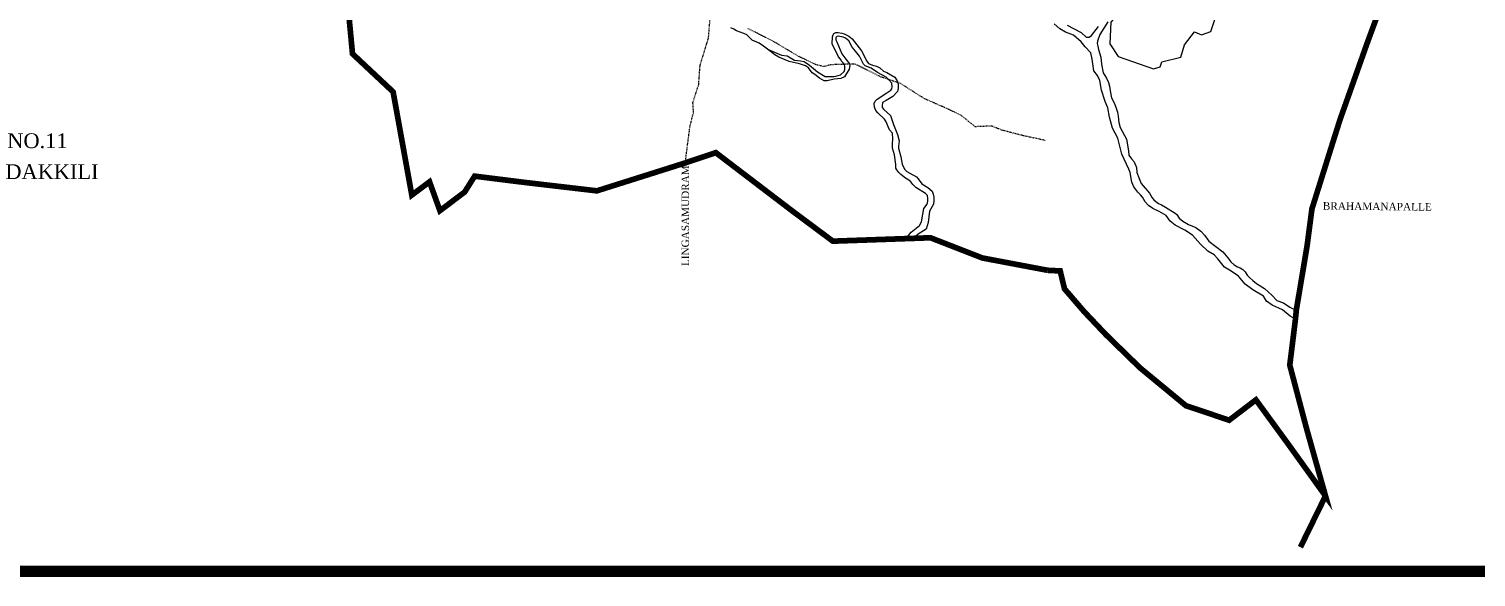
# Model space of a CAD drawing. Header units: millimetres. Extents: x 2008 to 2604, y -712 to -290.
# Drawn here: x 2207.5 to 2462.2, y -712.3 to -615.9 of the extents above; entities that cross this region are included whole.
import ezdxf

# ---------------------------------------------------------------- set-up
doc = ezdxf.new("R2010")
doc.units = ezdxf.units.MM
doc.header["$MEASUREMENT"] = 0
doc.linetypes.add('ACAD_ISO07W100', pattern=[3, 0, -3])
for name, color, linetype in [('FOOTPATH', 6, 'ACAD_ISO07W100'), ('NALA', 4, 'Continuous'), ('SURVEY_BND', 7, 'Continuous'), ('TEXT', 7, 'Continuous'), ('VILL_BOUNDARY', 7, 'Continuous')]:
    doc.layers.add(name, color=color, linetype=linetype)
doc.styles.get("Standard").update_dxf_attribs({"font": 'TIMES.TTF'})

msp = doc.modelspace()

# ---------------------------------------------------------------- linework, layer by layer
at = {"layer": 'FOOTPATH', "ltscale": 0.01}
for points in [[(2323.05, -639.49), (2323.87, -633.15), (2324.5, -630.62), (2324.4, -628.86), (2325.42, -625.7), (2325.66, -622.36), (2327.14, -617.58), (2327.57, -612.23)], [(2386.41, -635.53), (2382.65, -634.74), (2378.73, -633.71), (2376.99, -633.01), (2374.1, -633.13), (2371.58, -631.11), (2368.98, -629.87), (2365.18, -628.22), (2360.96, -625.54), (2357.39, -624.33), (2352.93, -622.1), (2348.63, -622.23), (2347.48, -622.56), (2346.07, -622.23), (2342.81, -620.66), (2338.6, -618.14), (2334.09, -615.87)]]:
    msp.add_lwpolyline(points, dxfattribs=at)
at = {"layer": 'NALA'}
for points in [[(2361.96, -652.8), (2362.81, -651.68), (2364.28, -650.49), (2364.65, -649.82), (2365.07, -647.53), (2365.62, -646.74), (2365.75, -646.22), (2365.75, -645.73), (2365.68, -645.24), (2365.32, -644.85), (2363.64, -643.84), (2363.12, -643.29), (2362.75, -642.8), (2362.42, -642.5), (2361.81, -642.16), (2360.98, -641.52), (2360.65, -641.16), (2360.28, -640.7), (2360.1, -640.39), (2360.1, -639.78), (2359.85, -638.06), (2359.51, -636.9), (2359.51, -636.07), (2359.61, -635.31), (2359.51, -634.24), (2359.02, -633.69), (2358.38, -632.17), (2358.11, -631.77), (2356.92, -630.67), (2356.58, -630.28), (2356.34, -629.7), (2356.3, -629.07), (2356.45, -628.64), (2356.85, -628.27), (2358.5, -627.14), (2359.23, -626.69), (2359.39, -626.44), (2359.45, -626.14), (2359.42, -625.44), (2358.9, -624.86), (2358.41, -624.43), (2356.91, -623.57), (2355.78, -622.84), (2354.71, -622.39), (2354.41, -622.14), (2353.71, -620.71), (2353, -619.85), (2352.42, -619.11), (2351.84, -618.01), (2351.23, -617.55), (2350.83, -617.37), (2350.56, -617.31), (2349.94, -617.22), (2349.73, -617.28), (2349.58, -617.43), (2349.58, -617.83), (2349.7, -618.19), (2350.59, -620.33), (2351.32, -621.25), (2351.93, -622.07), (2351.99, -622.37), (2351.87, -622.98), (2351.07, -624.36), (2350.43, -624.66), (2349.27, -624.79), (2348.02, -625.06), (2347.5, -625.06), (2346.68, -624.6), (2345.85, -623.96), (2345.36, -623.63), (2344.72, -622.8), (2344.23, -622.41), (2343.17, -622.07), (2341.36, -621.64), (2339.53, -620.88), (2338.83, -620.51), (2338, -619.84), (2336.81, -618.99), (2336.08, -618.41), (2334.81, -617.91), (2333.86, -616.94), (2333.34, -616.75), (2332.06, -616.29), (2331.57, -615.99), (2331.09, -615.71)], [(2430.45, -666.95), (2429.49, -666.45), (2428.16, -665.3), (2426.34, -664.49), (2425.37, -663.81), (2424.83, -662.92), (2422.97, -661.78), (2421.61, -660.82), (2420.43, -659.43), (2419.16, -658.54), (2417.94, -657.82), (2416.8, -656.38), (2416.13, -655.64), (2415.01, -654.99), (2413.71, -653.76), (2412.34, -652.22), (2410.99, -651.33), (2409.29, -650.42), (2408.4, -649.71), (2407.7, -648.76), (2406.49, -648.06), (2405.34, -647.53), (2404.56, -646.97), (2403.97, -646.32), (2403.53, -645.54), (2403.19, -645.11), (2402.73, -644.66), (2402.01, -643.72), (2401.65, -642.87), (2401.38, -641.18), (2401.14, -640.59), (2399.91, -637.95), (2399.17, -635.12), (2398.27, -633.35), (2397.73, -631.46), (2397.45, -629.81), (2396.96, -628.68), (2396.3, -626.68), (2395.99, -624.97), (2395.62, -624.12), (2394.98, -623.29), (2394.65, -621.22), (2394.45, -620.16), (2393.46, -619.09), (2392.73, -618.17), (2391.38, -617.02), (2389.97, -616.48), (2388.98, -615.94), (2387.98, -615.05)], [(2390.25, -615.24), (2392.71, -616.53), (2393.62, -617.37), (2393.82, -617.37), (2394.15, -617.37), (2394.56, -617.08), (2395.76, -615.5)], [(2397.43, -614.69), (2396.02, -616.93), (2395.6, -618.1), (2395.55, -618.51), (2395.64, -618.99), (2395.8, -619.57), (2396.22, -620.87), (2396.3, -622.14), (2396.63, -623.65), (2397.17, -624.59), (2397.57, -625.34), (2397.71, -625.97), (2397.82, -626.81), (2398.05, -628.06), (2398.59, -629.07), (2398.94, -630.01), (2399.13, -630.56), (2399.27, -631.28), (2399.38, -632.39), (2399.58, -633.25), (2400.74, -635.32), (2401.06, -637.39), (2401.15, -638.13), (2401.62, -638.76), (2402.07, -639.32), (2402.5, -640.28), (2402.51, -641.15), (2402.96, -642.21), (2403.28, -643.1), (2404.76, -644.79), (2405.23, -645.65), (2405.54, -645.97), (2405.88, -646.28), (2406.35, -646.6), (2406.9, -646.87), (2407.55, -647.28), (2409.27, -648.31), (2409.55, -648.57), (2410, -649.23), (2410.6, -649.74), (2411.6, -650.32), (2412.89, -650.86), (2413.8, -651.47), (2414.46, -652.2), (2415.22, -653.24), (2417.66, -655.15), (2418.52, -656.19), (2419.09, -656.86), (2419.68, -657.42), (2420.23, -657.74), (2420.74, -657.94), (2421.21, -658.25), (2421.62, -658.62), (2421.97, -659.2), (2422.4, -659.7), (2422.95, -660.16), (2423.59, -660.67), (2425.02, -661.55), (2426.28, -662.76), (2427.15, -663.66), (2428.37, -664.1), (2429.47, -664.85), (2430.6, -665.38)], [(2337.53, -619.5), (2339.98, -620.54), (2340.96, -620.69), (2342.27, -621.43), (2343.34, -621.52), (2343.95, -621.67), (2344.93, -622.31), (2346.3, -623.47), (2347.65, -624.29), (2348.41, -624.29), (2349.18, -624.29), (2349.54, -624.26), (2350.37, -623.99), (2351.01, -623.41), (2351.13, -623.07), (2351.13, -622.8), (2351.13, -622.49), (2351.1, -622.25), (2350.85, -621.91), (2350.61, -621.64), (2350.4, -621.27), (2350, -620.85), (2348.9, -618.56), (2348.96, -617.34), (2349.11, -616.97), (2349.21, -616.76), (2349.54, -616.54), (2349.97, -616.54), (2350.58, -616.67), (2351.01, -616.82), (2351.83, -617.21), (2352.41, -617.7), (2354.09, -619.81), (2354.98, -621.61), (2355.31, -622), (2355.98, -622.31), (2356.69, -622.46), (2357.27, -622.8), (2357.97, -623.35), (2358.52, -623.59), (2359.94, -624.43), (2360.34, -625.04), (2360.52, -625.56), (2360.52, -626.38), (2360.43, -626.96), (2359.58, -627.82), (2358.42, -628.52), (2357.74, -628.88), (2357.68, -629.46), (2357.71, -629.74), (2358.02, -630.07), (2359.15, -631.14), (2359.7, -632.73), (2360.4, -634.5), (2360.68, -635.62), (2360.56, -636.53), (2360.56, -636.87), (2361.01, -638.4), (2361.23, -639.71), (2361.62, -640.56), (2362.02, -641.02), (2362.6, -641.29), (2363.76, -641.96), (2364.04, -642.27), (2364.71, -643.15), (2365.72, -643.83), (2366.48, -644.44), (2366.66, -644.99), (2366.78, -645.53), (2366.78, -646.08), (2366.75, -646.75), (2366.05, -648), (2365.81, -649.98), (2365.44, -651.11), (2364.07, -651.99), (2363.22, -652.75)]]:
    msp.add_lwpolyline(points, dxfattribs=at)
at = {"layer": 'SURVEY_BND'}
msp.add_lwpolyline([(2401.72, -603.05), (2400.03, -607.43), (2399.59, -612.85), (2397.96, -614.73), (2397.78, -618.55), (2399.24, -620.76), (2405.45, -622.96), (2406.63, -622.62), (2406.95, -621.73), (2410.29, -620.9), (2410.93, -618.71), (2412.68, -616.45), (2413.91, -616.95), (2415.54, -616.38), (2417.02, -612)], dxfattribs=at)
at = {"layer": 'TEXT', "const_width": 2}
msp.add_lwpolyline([(2009.34, -291.3), (2603.34, -291.3), (2603.34, -711.3), (2009.34, -711.3)], close=True, dxfattribs=at)
at = {"layer": 'VILL_BOUNDARY', "const_width": 1}
for points in [[(2386.82, -658.37), (2389.04, -658.48), (2389.8, -661.63), (2393.26, -665.64), (2397.1, -669.69), (2403.08, -675.51), (2411.16, -682.17), (2418.78, -684.73), (2423.49, -681.15), (2429.05, -688.76), (2435.74, -698.05), (2432.41, -686.23), (2429.45, -675.04), (2430.45, -666.95), (2430.6, -665.38), (2432.5, -654.05), (2433.35, -647.57), (2436.77, -636.69), (2438.31, -631.83), (2443.07, -618.43), (2448.46, -603.79), (2452.37, -592.67), (2464.88, -573.47)], [(2263.11, -605.78), (2264.48, -620.3), (2271.63, -626.99), (2274.92, -645.15), (2278.04, -642.81), (2279.87, -647.89), (2284.23, -644.6), (2285.98, -641.82), (2295.3, -642.98), (2307.5, -644.4), (2323.05, -639.49), (2328.42, -637.68), (2342.05, -648.06), (2349.03, -653.25), (2366.21, -652.65), (2375.33, -656.2), (2386.82, -658.37)], [(2435.74, -698.05), (2431.32, -707.06)]]:
    msp.add_lwpolyline(points, dxfattribs=at)

# ---------------------------------------------------------------- texts
at = {"layer": 'TEXT'}
for s, p in [('NO.11', (2203.72, -636.89)), ('DAKKILI', (2203.38, -642.33))]:
    msp.add_text(s, height=2.607, dxfattribs=at).set_placement(p)
for s, height, rotation, p in [('LINGASAMUDRAM', 1.3036, 90, (2323.72, -657.62)), ('BRAHAMANAPALLE', 1.3138, 359.4447, (2435.26, -647.7))]:
    msp.add_text(s, height=height, rotation=rotation, dxfattribs=at).set_placement(p)

doc.saveas('drawing.dxf')
